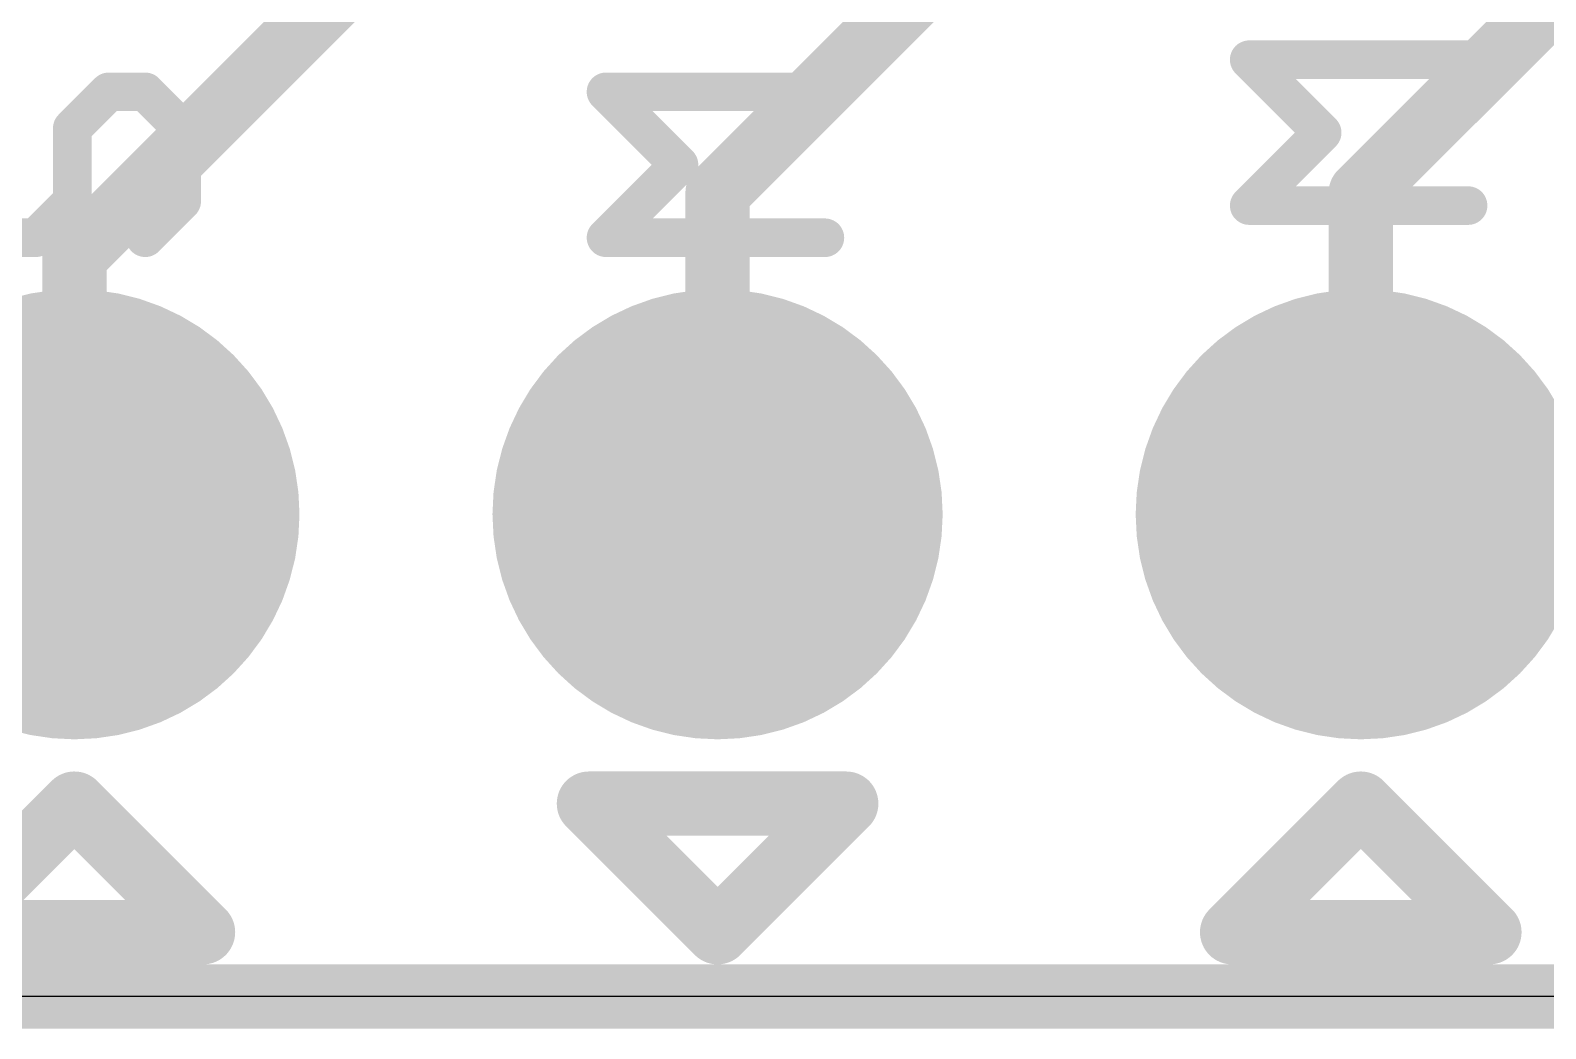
# Model space of a CAD drawing. Extents: x -0.1 to 49.3, y -0.1 to 40.8.
# Drawn here: x 16.34 to 22.32, y -0.13 to 3.82 of the extents above; entities that cross this region are included whole.
import ezdxf

# ---------------------------------------------------------------- set-up
doc = ezdxf.new("R2010")
doc.units = 0
for name, color, linetype in [('16', 132, 'CONTINUOUS'), ('17', 110, 'CONTINUOUS'), ('20', 53, 'CONTINUOUS'), ('21', 40, 'CONTINUOUS')]:
    doc.layers.add(name, color=color, linetype=linetype)

# ---------------------------------------------------------------- blocks, each defined once
blk = doc.blocks.new('ROUNDP')
at = {"const_width": 0.5}
blk.add_lwpolyline([(0, -0.25, 1), (0, 0.25, 1), (0, -0.25)], format="xyb", dxfattribs=at)

msp = doc.modelspace()

# ---------------------------------------------------------------- linework, layer by layer
at = {"layer": '16', "const_width": 0.254}
for points in [[(19.177, 5.588), (16.51, 2.921)], [(20.955, 5.08), (19.05, 3.175)], [(22.987, 4.572), (21.59, 3.175)], [(19.05, 3.175), (19.05, 1.905)], [(21.59, 3.175), (21.59, 1.905)], [(16.51, 2.921), (16.51, 1.905)], [(0, 0), (48.879, 0)]]:
    msp.add_lwpolyline(points, dxfattribs=at)
at = {"layer": '16', "const_width": 0.127}
for points in [[(19.1135, 3.175, 1), (18.9865, 3.175)], [(21.6535, 3.175, 1), (21.5265, 3.175)], [(19.0051, 3.2199, 1), (19.0949, 3.1301)], [(21.5451, 3.2199, 1), (21.6349, 3.1301)], [(16.5735, 2.921, 1), (16.4465, 2.921)], [(16.4651, 2.9659, 1), (16.5549, 2.8761)], [(16.4465, 1.905, 1), (16.5735, 1.905)], [(18.9865, 1.905, 1), (19.1135, 1.905)], [(21.5265, 1.905, 1), (21.6535, 1.905)]]:
    msp.add_lwpolyline(points, format="xyb", dxfattribs=at)
at = {"layer": '20'}
msp.add_line((45.72, 0), (2.54, 0), dxfattribs=at)
at = {"layer": '21'}
for points, const_width in [([(21.1764, 3.7274, 1), (21.1225, 3.6735)], 0.0762), ([(21.1495, 3.7385, 1), (21.1495, 3.6623)], 0.0762), ([(22.0138, 3.6623, 1), (22.0138, 3.7385)], 0.0762), ([(16.6457, 3.6115, 1), (16.6457, 3.5353)], 0.0762), ([(16.6726, 3.5465, 1), (16.6187, 3.6004)], 0.0762), ([(16.8167, 3.6004, 1), (16.7628, 3.5465)], 0.0762), ([(16.7897, 3.5353, 1), (16.7897, 3.6115)], 0.0762), ([(18.6364, 3.6004, 1), (18.5825, 3.5465)], 0.0762), ([(18.6095, 3.6115, 1), (18.6095, 3.5353)], 0.0762), ([(19.4738, 3.5353, 1), (19.4738, 3.6115)], 0.0762), ([(16.5397, 3.4294, 1), (16.4635, 3.4294)], 0.0762), ([(16.4747, 3.4563, 1), (16.5286, 3.4024)], 0.0762), ([(16.9719, 3.4294, 1), (16.8957, 3.4294)], 0.0762), ([(16.9069, 3.4024, 1), (16.9607, 3.4563)], 0.0762), ([(21.4645, 3.3854, 1), (21.4106, 3.4393)], 0.0762), ([(21.4106, 3.3854, 1), (21.4645, 3.4393)], 0.0762), ([(18.9245, 3.2584, 1), (18.8706, 3.3123)], 0.0762), ([(18.8706, 3.2584, 1), (18.9245, 3.3123)], 0.0762), ([(16.4635, 3.1413, 1), (16.5397, 3.1413)], 0.0762), ([(16.5286, 3.1143, 1), (16.4747, 3.1682)], 0.0762), ([(16.8957, 3.1413, 1), (16.9719, 3.1413)], 0.0762), ([(16.9607, 3.1143, 1), (16.9069, 3.1682)], 0.0762), ([(21.1495, 3.1623, 1), (21.1495, 3.0861)], 0.0762), ([(21.1225, 3.1511, 1), (21.1764, 3.0973)], 0.0762), ([(22.0138, 3.0861, 1), (22.0138, 3.1623)], 0.0762), ([(16.3306, 3.0241, 1), (16.3845, 2.9703)], 0.0762), ([(16.3576, 2.9591, 1), (16.3576, 3.0353)], 0.0762), ([(16.7628, 3.0241, 1), (16.8167, 2.9703)], 0.0762), ([(18.6095, 3.0353, 1), (18.6095, 2.9591)], 0.0762), ([(18.5825, 3.0241, 1), (18.6364, 2.9703)], 0.0762), ([(19.4738, 2.9591, 1), (19.4738, 3.0353)], 0.0762), ([(16.5549, 0.8069, 1), (16.4651, 0.7171)], 0.127), ([(16.5549, 0.7171, 1), (16.4651, 0.8069)], 0.127), ([(18.542, 0.8255, 1), (18.542, 0.6985)], 0.127), ([(18.5869, 0.8069, 1), (18.4971, 0.7171)], 0.127), ([(19.6029, 0.7171, 1), (19.5131, 0.8069)], 0.127), ([(19.558, 0.6985, 1), (19.558, 0.8255)], 0.127), ([(21.6349, 0.8069, 1), (21.5451, 0.7171)], 0.127), ([(21.6349, 0.7171, 1), (21.5451, 0.8069)], 0.127), ([(16.9731, 0.2091, 1), (17.0629, 0.2989)], 0.127), ([(17.018, 0.1905, 1), (17.018, 0.3175)], 0.127), ([(19.0051, 0.2989, 1), (19.0949, 0.2091)], 0.127), ([(19.0051, 0.2091, 1), (19.0949, 0.2989)], 0.127), ([(21.082, 0.3175, 1), (21.082, 0.1905)], 0.127), ([(21.0371, 0.2989, 1), (21.1269, 0.2091)], 0.127), ([(22.0531, 0.2091, 1), (22.1429, 0.2989)], 0.127), ([(22.098, 0.1905, 1), (22.098, 0.3175)], 0.127)]:
    msp.add_lwpolyline(points, format="xyb", dxfattribs=dict(at, const_width=const_width))
for points, const_width in [([(21.4376, 3.4123), (21.1495, 3.7004)], 0.1524), ([(21.1495, 3.7004), (22.0138, 3.7004)], 0.1524), ([(16.5016, 3.4294), (16.6457, 3.5734)], 0.1524), ([(16.6457, 3.5734), (16.7897, 3.5734)], 0.1524), ([(16.7897, 3.5734), (16.9338, 3.4294)], 0.1524), ([(18.8976, 3.2853), (18.6095, 3.5734)], 0.1524), ([(18.6095, 3.5734), (19.4738, 3.5734)], 0.1524), ([(16.5016, 3.1413), (16.5016, 3.4294)], 0.1524), ([(16.9338, 3.4294), (16.9338, 3.1413)], 0.1524), ([(21.1495, 3.1242), (21.4376, 3.4123)], 0.1524), ([(18.6095, 2.9972), (18.8976, 3.2853)], 0.1524), ([(16.3576, 2.9972), (16.5016, 3.1413)], 0.1524), ([(16.9338, 3.1413), (16.7897, 2.9972)], 0.1524), ([(22.0138, 3.1242), (21.1495, 3.1242)], 0.1524), ([(16.2135, 2.9972), (16.3576, 2.9972)], 0.1524), ([(19.4738, 2.9972), (18.6095, 2.9972)], 0.1524), ([(16.002, 0.254), (16.51, 0.762)], 0.254), ([(16.51, 0.762), (17.018, 0.254)], 0.254), ([(18.542, 0.762), (19.558, 0.762)], 0.254), ([(19.05, 0.254), (18.542, 0.762)], 0.254), ([(19.558, 0.762), (19.05, 0.254)], 0.254), ([(21.082, 0.254), (21.59, 0.762)], 0.254), ([(21.59, 0.762), (22.098, 0.254)], 0.254), ([(17.018, 0.254), (16.002, 0.254)], 0.254), ([(22.098, 0.254), (21.082, 0.254)], 0.254)]:
    msp.add_lwpolyline(points, dxfattribs=dict(at, const_width=const_width))

# ---------------------------------------------------------------- block references
at = {"layer": '17', "xscale": 1.778, "yscale": 1.778, "rotation": 270}
for p in [(16.51, 1.905), (16.51, 1.905), (19.05, 1.905), (19.05, 1.905), (21.59, 1.905), (21.59, 1.905)]:
    msp.add_blockref('ROUNDP', p, dxfattribs=at)

doc.saveas('drawing.dxf')
